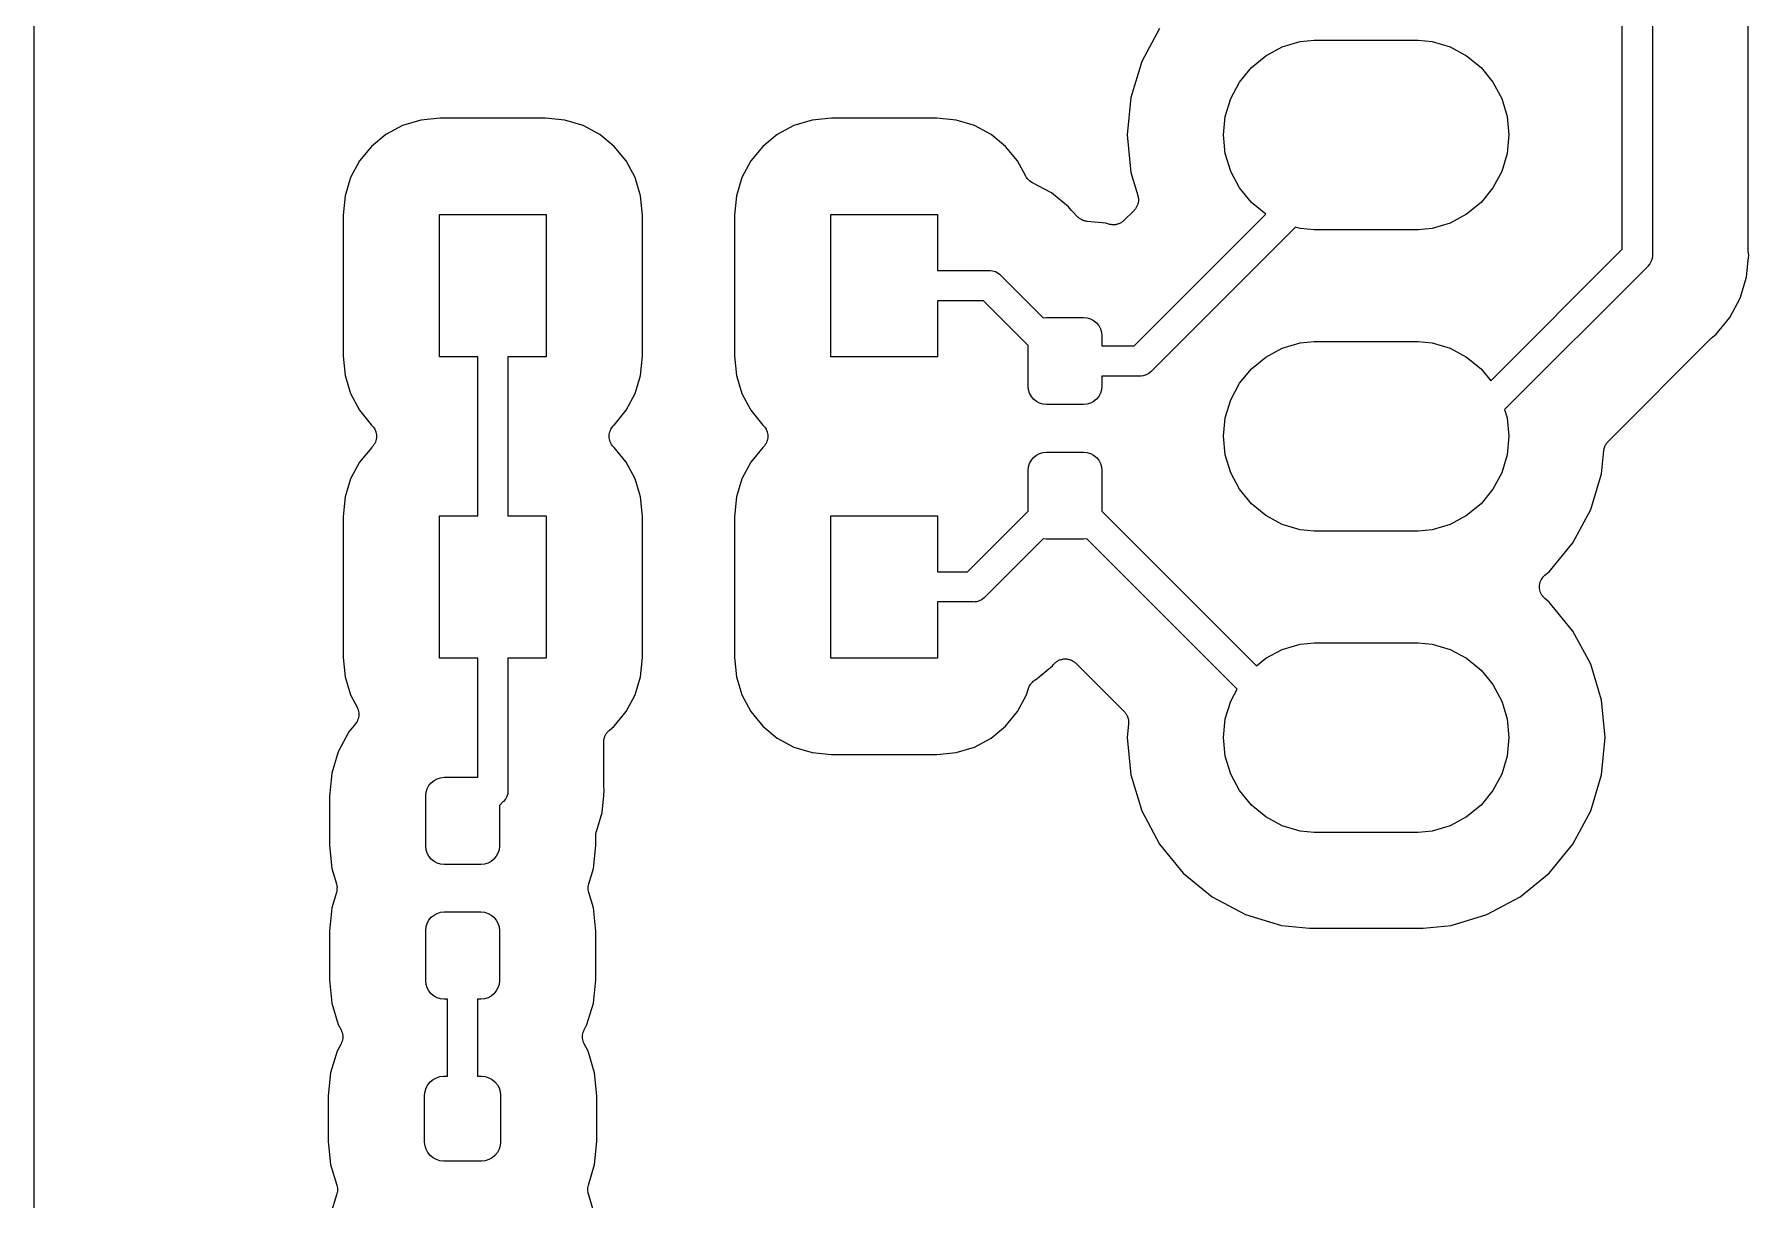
# Model space of a CAD drawing. Extents: x 2.36 to 5.74, y -5.57 to -1.66.
# Drawn here: x 2.358 to 2.927, y -3.253 to -2.867 of the extents above; entities that cross this region are included whole.
import ezdxf

# ---------------------------------------------------------------- set-up
doc = ezdxf.new("R2010")
doc.units = 0
doc.header["$MEASUREMENT"] = 0
doc.layers.add('BLACK', color=7, linetype='CONTINUOUS')

msp = doc.modelspace()

# ---------------------------------------------------------------- linework, layer by layer
at = {"layer": 'BLACK', "linetype": 'CONTINUOUS'}
for p, q in [((2.3578, -5.5622), (2.3578, -1.6628)), ((2.895, -2.64025), (2.895, -2.93975)), ((2.885, -2.93793), (2.885, -2.64207)), ((2.92681, -2.93795), (2.92681, -2.82457)), ((2.73136, -2.86466), (2.72548, -2.87566)), ((2.77808, -2.86896), (2.7827, -2.8685)), ((2.7827, -2.8685), (2.8173, -2.8685)), ((2.8173, -2.8685), (2.82192, -2.86896)), ((2.76187, -2.87762), (2.76667, -2.87369)), ((2.76667, -2.87369), (2.77214, -2.87076)), ((2.77214, -2.87076), (2.77808, -2.86896)), ((2.82192, -2.86896), (2.82786, -2.87076)), ((2.82786, -2.87076), (2.83333, -2.87369)), ((2.83333, -2.87369), (2.83813, -2.87762)), ((2.72548, -2.87566), (2.72186, -2.88759)), ((2.75794, -2.88242), (2.76187, -2.87762)), ((2.83813, -2.87762), (2.84206, -2.88242)), ((2.75501, -2.88789), (2.75794, -2.88242)), ((2.84206, -2.88242), (2.84499, -2.88789)), ((2.72186, -2.88759), (2.72064, -2.9)), ((2.75321, -2.89383), (2.75501, -2.88789)), ((2.84499, -2.88789), (2.84679, -2.89383)), ((2.48009, -2.89685), (2.47456, -2.8998)), ((2.48609, -2.89503), (2.48009, -2.89685)), ((2.49257, -2.89439), (2.48609, -2.89503)), ((2.52751, -2.89439), (2.49257, -2.89439)), ((2.53399, -2.89503), (2.52751, -2.89439)), ((2.53999, -2.89685), (2.53399, -2.89503)), ((2.54551, -2.8998), (2.53999, -2.89685)), ((2.61001, -2.89685), (2.60449, -2.8998)), ((2.61601, -2.89503), (2.61001, -2.89685)), ((2.62249, -2.89439), (2.61601, -2.89503)), ((2.65743, -2.89439), (2.62249, -2.89439)), ((2.66391, -2.89503), (2.65743, -2.89439)), ((2.66991, -2.89685), (2.66391, -2.89503)), ((2.67544, -2.8998), (2.66991, -2.89685)), ((2.7526, -2.9), (2.75321, -2.89383)), ((2.84679, -2.89383), (2.8474, -2.9)), ((2.47456, -2.8998), (2.46972, -2.90378)), ((2.55036, -2.90378), (2.54551, -2.8998)), ((2.60449, -2.8998), (2.59964, -2.90378)), ((2.68028, -2.90378), (2.67544, -2.8998)), ((2.72064, -2.9), (2.72186, -2.91241)), ((2.75321, -2.90617), (2.7526, -2.9)), ((2.8474, -2.9), (2.84679, -2.90617)), ((2.46972, -2.90378), (2.46574, -2.90862)), ((2.55433, -2.90862), (2.55036, -2.90378)), ((2.59964, -2.90378), (2.59567, -2.90862)), ((2.68426, -2.90862), (2.68028, -2.90378)), ((2.75501, -2.91211), (2.75321, -2.90617)), ((2.84679, -2.90617), (2.84499, -2.91211)), ((2.46279, -2.91415), (2.46097, -2.92014)), ((2.46574, -2.90862), (2.46279, -2.91415)), ((2.55729, -2.91415), (2.55433, -2.90862)), ((2.55911, -2.92014), (2.55729, -2.91415)), ((2.59271, -2.91415), (2.59089, -2.92014)), ((2.59567, -2.90862), (2.59271, -2.91415)), ((2.68697, -2.9137), (2.68426, -2.90862)), ((2.68723, -2.91409), (2.68697, -2.9137)), ((2.68748, -2.91447), (2.68723, -2.91409)), ((2.72186, -2.91241), (2.72417, -2.92003)), ((2.75794, -2.91758), (2.75501, -2.91211)), ((2.84499, -2.91211), (2.84206, -2.91758)), ((2.6875, -2.91449), (2.68748, -2.91447)), ((2.68752, -2.91452), (2.6875, -2.91449)), ((2.68784, -2.91484), (2.68752, -2.91452)), ((2.68816, -2.91517), (2.68784, -2.91484)), ((2.68818, -2.91519), (2.68816, -2.91517)), ((2.6882, -2.91521), (2.68818, -2.91519)), ((2.68859, -2.91546), (2.6882, -2.91521)), ((2.68896, -2.91572), (2.68859, -2.91546)), ((2.68901, -2.91575), (2.68896, -2.91572)), ((2.68902, -2.91575), (2.68901, -2.91575)), ((2.68901, -2.91575), (2.68901, -2.91575)), ((2.68903, -2.91576), (2.68902, -2.91575)), ((2.69555, -2.91924), (2.68903, -2.91576)), ((2.70116, -2.92384), (2.69555, -2.91924)), ((2.76187, -2.92238), (2.75794, -2.91758)), ((2.84206, -2.91758), (2.83813, -2.92238)), ((2.46097, -2.92014), (2.46033, -2.92662)), ((2.55975, -2.92662), (2.55911, -2.92014)), ((2.59089, -2.92014), (2.59025, -2.92662)), ((2.70215, -2.92506), (2.70116, -2.92384)), ((2.7023, -2.92521), (2.70215, -2.92506)), ((2.70243, -2.92537), (2.7023, -2.92521)), ((2.70248, -2.92542), (2.70243, -2.92537)), ((2.70431, -2.92725), (2.70248, -2.92542)), ((2.72292, -2.92502), (2.71957, -2.92837)), ((2.72306, -2.92485), (2.72292, -2.92502)), ((2.72322, -2.92469), (2.72306, -2.92485)), ((2.72337, -2.92447), (2.72322, -2.92469)), ((2.72354, -2.92426), (2.72337, -2.92447)), ((2.72365, -2.92407), (2.72354, -2.92426)), ((2.72377, -2.92389), (2.72365, -2.92407)), ((2.72388, -2.92364), (2.72377, -2.92389)), ((2.724, -2.9234), (2.72388, -2.92364)), ((2.72407, -2.92319), (2.724, -2.9234)), ((2.72416, -2.92299), (2.72407, -2.92319)), ((2.72421, -2.92273), (2.72416, -2.92299)), ((2.72417, -2.92003), (2.72419, -2.9201)), ((2.72419, -2.9201), (2.72423, -2.92032)), ((2.72429, -2.92247), (2.72421, -2.92273)), ((2.72423, -2.92032), (2.7243, -2.92053)), ((2.72431, -2.92225), (2.72429, -2.92247)), ((2.7243, -2.92053), (2.72432, -2.92079)), ((2.72436, -2.92203), (2.72431, -2.92225)), ((2.72432, -2.92079), (2.72437, -2.92106)), ((2.72439, -2.9215), (2.72436, -2.92177)), ((2.72436, -2.92177), (2.72436, -2.92203)), ((2.72437, -2.92106), (2.72437, -2.92128)), ((2.72437, -2.92128), (2.72439, -2.9215)), ((2.76664, -2.92629), (2.76187, -2.92238)), ((2.83813, -2.92238), (2.83333, -2.92631)), ((2.46033, -2.92662), (2.46033, -2.97338)), ((2.49232, -2.97362), (2.49232, -2.92638)), ((2.49232, -2.92638), (2.52776, -2.92638)), ((2.52776, -2.92638), (2.52776, -2.97362)), ((2.55975, -2.97338), (2.55975, -2.92662)), ((2.59025, -2.92662), (2.59025, -2.97338)), ((2.62224, -2.97362), (2.62224, -2.92638)), ((2.62224, -2.92638), (2.65768, -2.92638)), ((2.65768, -2.92638), (2.65768, -2.945)), ((2.70448, -2.92739), (2.70431, -2.92725)), ((2.70463, -2.92754), (2.70448, -2.92739)), ((2.70485, -2.9277), (2.70463, -2.92754)), ((2.70506, -2.92787), (2.70485, -2.9277)), ((2.70525, -2.92797), (2.70506, -2.92787)), ((2.70543, -2.92809), (2.70525, -2.92797)), ((2.70568, -2.9282), (2.70543, -2.92809)), ((2.70592, -2.92833), (2.70568, -2.9282)), ((2.70613, -2.92839), (2.70592, -2.92833)), ((2.70633, -2.92848), (2.70613, -2.92839)), ((2.7066, -2.92854), (2.70633, -2.92848)), ((2.70686, -2.92862), (2.7066, -2.92854)), ((2.70707, -2.92864), (2.70686, -2.92862)), ((2.70728, -2.92868), (2.70707, -2.92864)), ((2.70735, -2.92869), (2.70728, -2.92868)), ((2.71353, -2.9293), (2.70735, -2.92869)), ((2.71459, -2.92962), (2.71353, -2.9293)), ((2.7148, -2.92966), (2.71459, -2.92962)), ((2.71501, -2.92973), (2.7148, -2.92966)), ((2.71528, -2.92976), (2.71501, -2.92973)), ((2.71554, -2.92981), (2.71528, -2.92976)), ((2.71576, -2.92981), (2.71554, -2.92981)), ((2.71598, -2.92983), (2.71576, -2.92981)), ((2.71625, -2.92981), (2.71598, -2.92983)), ((2.71652, -2.92981), (2.71625, -2.92981)), ((2.71674, -2.92977), (2.71652, -2.92981)), ((2.71696, -2.92975), (2.71674, -2.92977)), ((2.71721, -2.92967), (2.71696, -2.92975)), ((2.71748, -2.92962), (2.71721, -2.92967)), ((2.71768, -2.92954), (2.71748, -2.92962)), ((2.71789, -2.92948), (2.71768, -2.92954)), ((2.71813, -2.92935), (2.71789, -2.92948)), ((2.71838, -2.92925), (2.71813, -2.92935)), ((2.71856, -2.92913), (2.71838, -2.92925)), ((2.71876, -2.92903), (2.71856, -2.92913)), ((2.71897, -2.92886), (2.71876, -2.92903)), ((2.71919, -2.92871), (2.71897, -2.92886)), ((2.71935, -2.92856), (2.71919, -2.92871)), ((2.71952, -2.92842), (2.71935, -2.92856)), ((2.71957, -2.92837), (2.71952, -2.92842)), ((2.72293, -2.97), (2.76664, -2.92629)), ((2.77651, -2.93056), (2.72871, -2.97836)), ((2.77808, -2.93104), (2.77651, -2.93056)), ((2.7827, -2.9315), (2.77808, -2.93104)), ((2.82192, -2.93104), (2.8173, -2.9315)), ((2.82786, -2.92924), (2.82192, -2.93104)), ((2.83333, -2.92631), (2.82786, -2.92924)), ((2.8173, -2.9315), (2.7827, -2.9315)), ((2.84136, -2.98157), (2.885, -2.93793)), ((2.89464, -2.94192), (2.89418, -2.94279)), ((2.89493, -2.94098), (2.89464, -2.94192)), ((2.895, -2.94025), (2.89493, -2.94098)), ((2.895, -2.93975), (2.89502, -2.94)), ((2.89502, -2.94), (2.895, -2.94025)), ((2.895, -2.94025), (2.895, -2.94025)), ((2.92628, -2.94722), (2.92684, -2.94156)), ((2.92683, -2.93816), (2.92681, -2.93795)), ((2.92683, -2.93837), (2.92683, -2.93816)), ((2.92684, -2.93844), (2.92683, -2.93837)), ((2.92699, -2.94), (2.92684, -2.93844)), ((2.92684, -2.94156), (2.92699, -2.94)), ((2.92684, -2.94156), (2.92684, -2.94156)), ((2.65768, -2.945), (2.67475, -2.945)), ((2.67475, -2.945), (2.675, -2.94498)), ((2.675, -2.94498), (2.67525, -2.945)), ((2.67525, -2.945), (2.67598, -2.94507)), ((2.67598, -2.94507), (2.67692, -2.94536)), ((2.67692, -2.94536), (2.67779, -2.94582)), ((2.67779, -2.94582), (2.67855, -2.94645)), ((2.67855, -2.94645), (2.67871, -2.94664)), ((2.67871, -2.94664), (2.69272, -2.96065)), ((2.89336, -2.94371), (2.84596, -2.99111)), ((2.89355, -2.94355), (2.89336, -2.94371)), ((2.89418, -2.94279), (2.89355, -2.94355)), ((2.92417, -2.95416), (2.92628, -2.94722)), ((2.67293, -2.955), (2.65768, -2.955)), ((2.65768, -2.955), (2.65768, -2.97362)), ((2.6878, -2.96987), (2.67293, -2.955)), ((2.92076, -2.96055), (2.92417, -2.95416)), ((2.69272, -2.96065), (2.6939, -2.96053)), ((2.6939, -2.96053), (2.7061, -2.96053)), ((2.7061, -2.96053), (2.70729, -2.96065)), ((2.70729, -2.96065), (2.70844, -2.961)), ((2.70844, -2.961), (2.70949, -2.96156)), ((2.70949, -2.96156), (2.71042, -2.96232)), ((2.71042, -2.96232), (2.71118, -2.96324)), ((2.71118, -2.96324), (2.71174, -2.9643)), ((2.71174, -2.9643), (2.71209, -2.96544)), ((2.71209, -2.96544), (2.7122, -2.96663)), ((2.91616, -2.96616), (2.92076, -2.96055)), ((2.6878, -2.98337), (2.6878, -2.96987)), ((2.7122, -2.96663), (2.7122, -2.97)), ((2.7122, -2.97), (2.72293, -2.97)), ((2.76667, -2.97369), (2.77214, -2.97076)), ((2.77214, -2.97076), (2.77808, -2.96896)), ((2.77808, -2.96896), (2.7827, -2.9685)), ((2.7827, -2.9685), (2.8173, -2.9685)), ((2.8173, -2.9685), (2.82192, -2.96896)), ((2.82192, -2.96896), (2.82786, -2.97076)), ((2.82786, -2.97076), (2.83333, -2.97369)), ((2.88033, -3.00173), (2.91458, -2.96748)), ((2.91458, -2.96748), (2.91463, -2.96743)), ((2.91463, -2.96743), (2.91479, -2.9673)), ((2.91479, -2.9673), (2.91494, -2.96715)), ((2.91494, -2.96715), (2.91616, -2.96616)), ((2.46033, -2.97338), (2.46097, -2.97986)), ((2.50504, -2.97362), (2.49232, -2.97362)), ((2.50504, -3.02638), (2.50504, -2.97362)), ((2.52776, -2.97362), (2.51504, -2.97362)), ((2.51504, -2.97362), (2.51504, -3.02638)), ((2.55911, -2.97986), (2.55975, -2.97338)), ((2.59025, -2.97338), (2.59089, -2.97986)), ((2.65768, -2.97362), (2.62224, -2.97362)), ((2.76187, -2.97762), (2.76667, -2.97369)), ((2.83333, -2.97369), (2.83813, -2.97762)), ((2.46097, -2.97986), (2.46279, -2.98585)), ((2.55729, -2.98585), (2.55911, -2.97986)), ((2.59089, -2.97986), (2.59271, -2.98585)), ((2.72475, -2.98), (2.7122, -2.98)), ((2.7122, -2.98), (2.7122, -2.98337)), ((2.725, -2.98002), (2.72475, -2.98)), ((2.72525, -2.98), (2.725, -2.98002)), ((2.72598, -2.97993), (2.72525, -2.98)), ((2.72692, -2.97964), (2.72598, -2.97993)), ((2.72779, -2.97918), (2.72692, -2.97964)), ((2.72855, -2.97855), (2.72779, -2.97918)), ((2.72871, -2.97836), (2.72855, -2.97855)), ((2.75501, -2.98789), (2.75794, -2.98242)), ((2.75794, -2.98242), (2.76187, -2.97762)), ((2.83813, -2.97762), (2.84136, -2.98157)), ((2.46279, -2.98585), (2.46574, -2.99138)), ((2.55433, -2.99138), (2.55729, -2.98585)), ((2.59271, -2.98585), (2.59567, -2.99138)), ((2.68791, -2.98456), (2.6878, -2.98337)), ((2.68826, -2.9857), (2.68791, -2.98456)), ((2.68882, -2.98676), (2.68826, -2.9857)), ((2.68958, -2.98768), (2.68882, -2.98676)), ((2.69051, -2.98844), (2.68958, -2.98768)), ((2.71042, -2.98768), (2.70949, -2.98844)), ((2.71118, -2.98676), (2.71042, -2.98768)), ((2.71174, -2.9857), (2.71118, -2.98676)), ((2.71209, -2.98456), (2.71174, -2.9857)), ((2.7122, -2.98337), (2.71209, -2.98456)), ((2.75321, -2.99383), (2.75501, -2.98789)), ((2.46574, -2.99138), (2.46978, -2.9963)), ((2.55027, -2.99633), (2.55433, -2.99138)), ((2.59567, -2.99138), (2.5997, -2.9963)), ((2.69156, -2.989), (2.69051, -2.98844)), ((2.69271, -2.98935), (2.69156, -2.989)), ((2.6939, -2.98947), (2.69271, -2.98935)), ((2.7061, -2.98947), (2.6939, -2.98947)), ((2.70729, -2.98935), (2.7061, -2.98947)), ((2.70844, -2.989), (2.70729, -2.98935)), ((2.70949, -2.98844), (2.70844, -2.989)), ((2.7526, -3), (2.75321, -2.99383)), ((2.84596, -2.99111), (2.84679, -2.99383)), ((2.84679, -2.99383), (2.8474, -3)), ((2.46978, -2.9963), (2.46999, -2.99652)), ((2.46999, -2.99652), (2.47033, -2.99686)), ((2.47033, -2.99686), (2.47033, -2.99687)), ((2.47033, -2.99687), (2.47035, -2.99688)), ((2.47035, -2.99688), (2.4706, -2.99727)), ((2.4706, -2.99727), (2.47086, -2.99767)), ((2.47086, -2.99767), (2.47087, -2.99768)), ((2.47087, -2.99768), (2.47088, -2.9977)), ((2.47088, -2.9977), (2.47105, -2.99814)), ((2.47105, -2.99814), (2.47123, -2.99857)), ((2.47123, -2.99857), (2.47123, -2.99859)), ((2.47123, -2.99859), (2.47124, -2.9986)), ((2.47124, -2.9986), (2.47133, -2.99907)), ((2.47133, -2.99907), (2.47142, -2.99953)), ((2.47142, -2.99956), (2.47141, -3.00004)), ((2.47142, -2.99953), (2.47142, -2.99955)), ((2.47142, -2.99955), (2.47142, -2.99956)), ((2.54866, -2.99996), (2.54867, -2.99949)), ((2.54867, -2.99946), (2.54877, -2.999)), ((2.54867, -2.99948), (2.54867, -2.99946)), ((2.54867, -2.99949), (2.54867, -2.99948)), ((2.54877, -2.999), (2.54886, -2.99854)), ((2.54886, -2.99852), (2.54887, -2.99851)), ((2.54886, -2.99854), (2.54886, -2.99852)), ((2.54887, -2.99851), (2.54905, -2.99808)), ((2.54905, -2.99808), (2.54923, -2.99764)), ((2.54923, -2.99764), (2.54924, -2.99762)), ((2.54924, -2.99762), (2.54925, -2.99761)), ((2.54925, -2.99761), (2.54951, -2.99722)), ((2.54951, -2.99722), (2.54978, -2.99682)), ((2.54978, -2.99682), (2.54979, -2.99681)), ((2.54979, -2.99681), (2.5498, -2.9968)), ((2.5498, -2.9968), (2.55014, -2.99647)), ((2.55014, -2.99647), (2.55027, -2.99633)), ((2.5997, -2.9963), (2.59992, -2.99652)), ((2.59992, -2.99652), (2.60025, -2.99686)), ((2.60025, -2.99686), (2.60026, -2.99687)), ((2.60026, -2.99687), (2.60027, -2.99688)), ((2.60027, -2.99688), (2.60052, -2.99727)), ((2.60052, -2.99727), (2.60078, -2.99767)), ((2.60078, -2.99767), (2.60079, -2.99768)), ((2.60079, -2.99768), (2.6008, -2.9977)), ((2.6008, -2.9977), (2.60097, -2.99814)), ((2.60097, -2.99814), (2.60115, -2.99857)), ((2.60115, -2.99857), (2.60116, -2.99859)), ((2.60116, -2.99859), (2.60116, -2.9986)), ((2.60116, -2.9986), (2.60125, -2.99907)), ((2.60125, -2.99907), (2.60134, -2.99953)), ((2.60134, -2.99953), (2.60134, -2.99955)), ((2.60134, -2.99955), (2.60134, -2.99956)), ((2.60134, -2.99956), (2.60134, -3.00004)), ((2.46981, -3.00367), (2.46574, -3.00862)), ((2.46994, -3.00353), (2.46981, -3.00367)), ((2.47028, -3.0032), (2.46994, -3.00353)), ((2.47029, -3.00319), (2.47028, -3.0032)), ((2.4703, -3.00318), (2.47029, -3.00319)), ((2.47056, -3.00278), (2.4703, -3.00318)), ((2.47083, -3.00239), (2.47056, -3.00278)), ((2.47084, -3.00238), (2.47083, -3.00239)), ((2.47103, -3.00192), (2.47084, -3.00236)), ((2.47084, -3.00236), (2.47084, -3.00238)), ((2.47121, -3.00149), (2.47103, -3.00192)), ((2.47122, -3.00146), (2.47121, -3.00148)), ((2.47121, -3.00148), (2.47121, -3.00149)), ((2.47131, -3.001), (2.47122, -3.00146)), ((2.47141, -3.00054), (2.47131, -3.001)), ((2.47141, -3.00004), (2.47141, -3.00051)), ((2.47141, -3.00051), (2.47141, -3.00052)), ((2.47141, -3.00052), (2.47141, -3.00054)), ((2.54866, -3.00044), (2.54866, -2.99996)), ((2.54866, -3.00045), (2.54866, -3.00044)), ((2.54866, -3.00047), (2.54866, -3.00045)), ((2.54875, -3.00094), (2.54866, -3.00047)), ((2.54884, -3.0014), (2.54875, -3.00094)), ((2.54884, -3.00141), (2.54884, -3.0014)), ((2.54885, -3.00143), (2.54884, -3.00141)), ((2.54903, -3.00187), (2.54885, -3.00143)), ((2.5492, -3.0023), (2.54903, -3.00187)), ((2.54921, -3.00232), (2.5492, -3.0023)), ((2.54922, -3.00233), (2.54921, -3.00232)), ((2.54948, -3.00272), (2.54922, -3.00233)), ((2.54973, -3.00312), (2.54948, -3.00272)), ((2.54974, -3.00313), (2.54973, -3.00312)), ((2.54975, -3.00314), (2.54974, -3.00313)), ((2.55008, -3.00348), (2.54975, -3.00314)), ((2.5503, -3.0037), (2.55008, -3.00348)), ((2.55433, -3.00862), (2.5503, -3.0037)), ((2.59973, -3.00367), (2.59567, -3.00862)), ((2.59986, -3.00353), (2.59973, -3.00367)), ((2.6002, -3.0032), (2.59986, -3.00353)), ((2.60021, -3.00319), (2.6002, -3.0032)), ((2.60022, -3.00318), (2.60021, -3.00319)), ((2.60048, -3.00278), (2.60022, -3.00318)), ((2.60075, -3.00239), (2.60048, -3.00278)), ((2.60076, -3.00238), (2.60075, -3.00239)), ((2.60077, -3.00236), (2.60076, -3.00238)), ((2.60095, -3.00192), (2.60077, -3.00236)), ((2.60113, -3.00149), (2.60095, -3.00192)), ((2.60114, -3.00148), (2.60113, -3.00149)), ((2.60123, -3.001), (2.60114, -3.00146)), ((2.60114, -3.00146), (2.60114, -3.00148)), ((2.60133, -3.00054), (2.60123, -3.001)), ((2.60134, -3.00004), (2.60133, -3.00051)), ((2.60133, -3.00051), (2.60133, -3.00052)), ((2.60133, -3.00052), (2.60133, -3.00054)), ((2.69271, -3.00533), (2.6939, -3.00522)), ((2.6939, -3.00522), (2.7061, -3.00522)), ((2.7061, -3.00522), (2.70729, -3.00533)), ((2.75321, -3.00617), (2.7526, -3)), ((2.8474, -3), (2.84679, -3.00617)), ((2.87814, -3.01241), (2.87889, -3.00477)), ((2.87889, -3.00477), (2.8789, -3.0047)), ((2.8789, -3.0047), (2.87894, -3.00449)), ((2.87894, -3.00449), (2.87897, -3.00427)), ((2.87897, -3.00427), (2.87905, -3.00401)), ((2.87905, -3.00401), (2.8791, -3.00375)), ((2.8791, -3.00375), (2.87919, -3.00355)), ((2.87919, -3.00355), (2.87925, -3.00334)), ((2.87925, -3.00334), (2.87938, -3.0031)), ((2.87938, -3.0031), (2.87949, -3.00285)), ((2.87949, -3.00285), (2.87961, -3.00267)), ((2.87961, -3.00267), (2.87971, -3.00248)), ((2.87971, -3.00248), (2.87988, -3.00227)), ((2.87988, -3.00227), (2.88004, -3.00205)), ((2.88004, -3.00205), (2.88019, -3.00189)), ((2.88019, -3.00189), (2.88033, -3.00173)), ((2.46574, -3.00862), (2.46279, -3.01415)), ((2.55729, -3.01415), (2.55433, -3.00862)), ((2.59567, -3.00862), (2.59271, -3.01415)), ((2.6878, -3.01132), (2.68791, -3.01013)), ((2.68791, -3.01013), (2.68826, -3.00898)), ((2.68826, -3.00898), (2.68882, -3.00793)), ((2.68882, -3.00793), (2.68958, -3.007)), ((2.68958, -3.007), (2.69051, -3.00624)), ((2.69051, -3.00624), (2.69156, -3.00568)), ((2.69156, -3.00568), (2.69271, -3.00533)), ((2.70729, -3.00533), (2.70844, -3.00568)), ((2.70844, -3.00568), (2.70949, -3.00624)), ((2.70949, -3.00624), (2.71042, -3.007)), ((2.71042, -3.007), (2.71118, -3.00793)), ((2.71118, -3.00793), (2.71174, -3.00898)), ((2.71174, -3.00898), (2.71209, -3.01013)), ((2.71209, -3.01013), (2.7122, -3.01132)), ((2.75501, -3.01211), (2.75321, -3.00617)), ((2.84679, -3.00617), (2.84499, -3.01211)), ((2.46279, -3.01415), (2.46097, -3.02014)), ((2.55911, -3.02014), (2.55729, -3.01415)), ((2.59271, -3.01415), (2.59089, -3.02014)), ((2.6878, -3.02482), (2.6878, -3.01132)), ((2.7122, -3.01132), (2.7122, -3.02482)), ((2.75794, -3.01758), (2.75501, -3.01211)), ((2.84499, -3.01211), (2.84206, -3.01758)), ((2.87452, -3.02434), (2.87814, -3.01241)), ((2.46097, -3.02014), (2.46033, -3.02662)), ((2.55975, -3.02662), (2.55911, -3.02014)), ((2.59089, -3.02014), (2.59025, -3.02662)), ((2.76187, -3.02238), (2.75794, -3.01758)), ((2.76667, -3.02631), (2.76187, -3.02238)), ((2.83813, -3.02238), (2.83333, -3.02631)), ((2.84206, -3.01758), (2.83813, -3.02238)), ((2.46033, -3.02662), (2.46033, -3.07338)), ((2.49232, -3.07362), (2.49232, -3.02638)), ((2.49232, -3.02638), (2.50504, -3.02638)), ((2.51504, -3.02638), (2.52776, -3.02638)), ((2.52776, -3.02638), (2.52776, -3.07362)), ((2.55975, -3.07338), (2.55975, -3.02662)), ((2.59025, -3.02662), (2.59025, -3.07338)), ((2.62224, -3.07362), (2.62224, -3.02638)), ((2.62224, -3.02638), (2.65768, -3.02638)), ((2.65768, -3.02638), (2.65768, -3.045)), ((2.66761, -3.045), (2.6878, -3.02482)), ((2.7122, -3.02482), (2.76359, -3.07621)), ((2.77214, -3.02924), (2.76667, -3.02631)), ((2.83333, -3.02631), (2.82786, -3.02924)), ((2.86864, -3.03534), (2.87452, -3.02434)), ((2.77808, -3.03104), (2.77214, -3.02924)), ((2.7827, -3.0315), (2.77808, -3.03104)), ((2.8173, -3.0315), (2.7827, -3.0315)), ((2.82192, -3.03104), (2.8173, -3.0315)), ((2.82786, -3.02924), (2.82192, -3.03104)), ((2.69272, -3.03404), (2.67339, -3.05336)), ((2.6939, -3.03415), (2.69272, -3.03404)), ((2.7061, -3.03415), (2.6939, -3.03415)), ((2.70728, -3.03404), (2.7061, -3.03415)), ((2.75714, -3.0839), (2.70728, -3.03404)), ((2.86073, -3.04498), (2.86864, -3.03534)), ((2.65768, -3.045), (2.66761, -3.045)), ((2.85932, -3.04613), (2.86073, -3.04498)), ((2.85752, -3.04946), (2.85762, -3.049)), ((2.85752, -3.04948), (2.85752, -3.04946)), ((2.85752, -3.04949), (2.85752, -3.04948)), ((2.85752, -3.04996), (2.85752, -3.04949)), ((2.85752, -3.05044), (2.85752, -3.04996)), ((2.85752, -3.05045), (2.85752, -3.05044)), ((2.85752, -3.05047), (2.85752, -3.05045)), ((2.85761, -3.05093), (2.85752, -3.05047)), ((2.85762, -3.049), (2.85771, -3.04854)), ((2.85771, -3.04854), (2.85772, -3.04852)), ((2.85772, -3.04851), (2.85791, -3.04807)), ((2.85772, -3.04852), (2.85772, -3.04851)), ((2.85791, -3.04807), (2.85809, -3.04764)), ((2.85809, -3.04764), (2.8581, -3.04762)), ((2.8581, -3.04761), (2.85837, -3.04722)), ((2.8581, -3.04762), (2.8581, -3.04761)), ((2.85837, -3.04722), (2.85863, -3.04682)), ((2.85863, -3.04682), (2.85864, -3.04681)), ((2.85864, -3.04681), (2.85865, -3.0468)), ((2.85865, -3.0468), (2.85899, -3.04647)), ((2.85899, -3.04647), (2.85932, -3.04613)), ((2.66944, -3.055), (2.65768, -3.055)), ((2.65768, -3.055), (2.65768, -3.07362)), ((2.66969, -3.05502), (2.66944, -3.055)), ((2.66993, -3.055), (2.66969, -3.05502)), ((2.67067, -3.05493), (2.66993, -3.055)), ((2.67161, -3.05464), (2.67067, -3.05493)), ((2.67248, -3.05418), (2.67161, -3.05464)), ((2.67324, -3.05355), (2.67248, -3.05418)), ((2.67339, -3.05336), (2.67324, -3.05355)), ((2.8577, -3.0514), (2.85761, -3.05093)), ((2.8577, -3.05141), (2.8577, -3.0514)), ((2.8577, -3.05143), (2.8577, -3.05141)), ((2.85788, -3.05187), (2.8577, -3.05143)), ((2.85806, -3.0523), (2.85788, -3.05187)), ((2.85807, -3.05232), (2.85806, -3.0523)), ((2.85807, -3.05233), (2.85807, -3.05232)), ((2.85833, -3.05273), (2.85807, -3.05233)), ((2.85859, -3.05312), (2.85833, -3.05273)), ((2.8586, -3.05313), (2.85859, -3.05312)), ((2.85861, -3.05314), (2.8586, -3.05313)), ((2.85894, -3.05348), (2.85861, -3.05314)), ((2.85927, -3.05382), (2.85894, -3.05348)), ((2.85929, -3.05384), (2.85927, -3.05382)), ((2.85932, -3.05387), (2.85929, -3.05384)), ((2.85929, -3.05384), (2.85929, -3.05384)), ((2.85929, -3.05384), (2.85929, -3.05384)), ((2.86073, -3.05502), (2.85932, -3.05387)), ((2.86864, -3.06466), (2.86073, -3.05502)), ((2.87452, -3.07566), (2.86864, -3.06466)), ((2.46033, -3.07338), (2.46097, -3.07986)), ((2.50504, -3.07362), (2.49232, -3.07362)), ((2.50504, -3.11319), (2.50504, -3.07362)), ((2.52776, -3.07362), (2.51504, -3.07362)), ((2.51504, -3.07362), (2.51504, -3.11737)), ((2.55911, -3.07986), (2.55975, -3.07338)), ((2.59025, -3.07338), (2.59089, -3.07986)), ((2.65768, -3.07362), (2.62224, -3.07362)), ((2.76667, -3.07369), (2.77214, -3.07076)), ((2.77214, -3.07076), (2.77808, -3.06896)), ((2.77808, -3.06896), (2.7827, -3.0685)), ((2.7827, -3.0685), (2.8173, -3.0685)), ((2.8173, -3.0685), (2.82192, -3.06896)), ((2.82192, -3.06896), (2.82786, -3.07076)), ((2.82786, -3.07076), (2.83333, -3.07369)), ((2.69018, -3.0808), (2.69584, -3.07616)), ((2.69584, -3.07616), (2.6962, -3.07571)), ((2.6962, -3.07571), (2.69625, -3.07566)), ((2.69625, -3.07566), (2.69641, -3.0755)), ((2.69641, -3.0755), (2.69656, -3.07532)), ((2.69656, -3.07532), (2.69676, -3.07516)), ((2.69676, -3.07516), (2.69695, -3.07498)), ((2.69695, -3.07498), (2.69714, -3.07485)), ((2.69714, -3.07485), (2.69732, -3.07471)), ((2.69732, -3.07471), (2.69755, -3.07459)), ((2.69755, -3.07459), (2.69777, -3.07445)), ((2.69777, -3.07445), (2.69798, -3.07436)), ((2.69798, -3.07436), (2.69818, -3.07425)), ((2.69818, -3.07425), (2.69843, -3.07418)), ((2.69843, -3.07418), (2.69867, -3.07408)), ((2.69867, -3.07408), (2.6989, -3.07404)), ((2.6989, -3.07404), (2.69912, -3.07398)), ((2.69912, -3.07398), (2.69937, -3.07395)), ((2.69937, -3.07395), (2.69963, -3.0739)), ((2.69963, -3.0739), (2.69986, -3.07391)), ((2.69986, -3.07391), (2.70009, -3.07388)), ((2.70009, -3.07388), (2.70035, -3.07391)), ((2.70035, -3.07391), (2.70061, -3.07391)), ((2.70061, -3.07391), (2.70083, -3.07396)), ((2.70083, -3.07396), (2.70106, -3.07398)), ((2.70106, -3.07398), (2.70131, -3.07406)), ((2.70131, -3.07406), (2.70156, -3.07411)), ((2.70156, -3.07411), (2.70177, -3.0742)), ((2.70177, -3.0742), (2.70199, -3.07427)), ((2.70199, -3.07427), (2.70222, -3.07439)), ((2.70222, -3.07439), (2.70246, -3.07449)), ((2.70246, -3.07449), (2.70265, -3.07462)), ((2.70265, -3.07462), (2.70285, -3.07473)), ((2.70285, -3.07473), (2.70305, -3.07489)), ((2.70305, -3.07489), (2.70327, -3.07504)), ((2.70327, -3.07504), (2.70343, -3.0752)), ((2.70343, -3.0752), (2.7036, -3.07535)), ((2.7036, -3.07535), (2.71965, -3.09139)), ((2.76359, -3.07621), (2.76667, -3.07369)), ((2.83333, -3.07369), (2.83813, -3.07762)), ((2.83813, -3.07762), (2.84206, -3.08242)), ((2.87814, -3.08759), (2.87452, -3.07566)), ((2.46097, -3.07986), (2.46279, -3.08585)), ((2.55729, -3.08585), (2.55911, -3.07986)), ((2.59089, -3.07986), (2.59271, -3.08585)), ((2.68721, -3.08585), (2.68787, -3.08368)), ((2.68787, -3.08366), (2.68789, -3.08361)), ((2.68787, -3.08367), (2.68787, -3.08366)), ((2.68787, -3.08366), (2.68787, -3.08366)), ((2.68787, -3.08368), (2.68787, -3.08367)), ((2.68789, -3.08361), (2.68807, -3.08319)), ((2.68807, -3.08319), (2.68825, -3.08276)), ((2.68825, -3.08276), (2.68826, -3.08274)), ((2.68826, -3.08274), (2.68827, -3.08272)), ((2.68827, -3.08272), (2.68854, -3.08234)), ((2.68854, -3.08234), (2.68879, -3.08195)), ((2.68879, -3.08195), (2.68881, -3.08194)), ((2.68881, -3.08194), (2.68883, -3.08191)), ((2.68883, -3.08191), (2.68916, -3.08159)), ((2.68916, -3.08159), (2.68948, -3.08126)), ((2.68948, -3.08126), (2.68951, -3.08125)), ((2.68951, -3.08125), (2.68953, -3.08123)), ((2.68953, -3.08123), (2.68991, -3.08098)), ((2.68991, -3.08098), (2.69018, -3.0808)), ((2.75501, -3.08789), (2.75714, -3.0839)), ((2.84206, -3.08242), (2.84499, -3.08789)), ((2.46279, -3.08585), (2.46498, -3.08995)), ((2.46498, -3.08995), (2.46499, -3.08997)), ((2.46499, -3.08997), (2.46499, -3.08997)), ((2.46499, -3.08997), (2.46499, -3.08997)), ((2.46499, -3.08997), (2.46501, -3.09001)), ((2.46501, -3.09001), (2.46518, -3.09044)), ((2.46518, -3.09044), (2.46536, -3.09087)), ((2.55433, -3.09138), (2.55729, -3.08585)), ((2.59271, -3.08585), (2.59567, -3.09138)), ((2.68426, -3.09138), (2.68721, -3.08585)), ((2.75321, -3.09383), (2.75501, -3.08789)), ((2.84499, -3.08789), (2.84679, -3.09383)), ((2.87936, -3.1), (2.87814, -3.08759)), ((2.46443, -3.09548), (2.46225, -3.09814)), ((2.46469, -3.09509), (2.46443, -3.09548)), ((2.46496, -3.0947), (2.46469, -3.09509)), ((2.46498, -3.09466), (2.46496, -3.09468)), ((2.46496, -3.09468), (2.46496, -3.0947)), ((2.46515, -3.09424), (2.46498, -3.09466)), ((2.46534, -3.09381), (2.46515, -3.09424)), ((2.46535, -3.09376), (2.46534, -3.09378)), ((2.46534, -3.09378), (2.46534, -3.09381)), ((2.46544, -3.09331), (2.46535, -3.09376)), ((2.46536, -3.09087), (2.46536, -3.09089)), ((2.46536, -3.09089), (2.46537, -3.09092)), ((2.46537, -3.09092), (2.46546, -3.09137)), ((2.46554, -3.09285), (2.46544, -3.09331)), ((2.46546, -3.09137), (2.46555, -3.09183)), ((2.46555, -3.09234), (2.46554, -3.09281)), ((2.46554, -3.09281), (2.46554, -3.09283)), ((2.46554, -3.09283), (2.46554, -3.09285)), ((2.46555, -3.09183), (2.46555, -3.09185)), ((2.46555, -3.09185), (2.46555, -3.09187)), ((2.46555, -3.09187), (2.46555, -3.09234)), ((2.54868, -3.0976), (2.55036, -3.09622)), ((2.55036, -3.09622), (2.55433, -3.09138)), ((2.59567, -3.09138), (2.59964, -3.09622)), ((2.59964, -3.09622), (2.60449, -3.1002)), ((2.67544, -3.1002), (2.68028, -3.09622)), ((2.68028, -3.09622), (2.68426, -3.09138)), ((2.71965, -3.09139), (2.7197, -3.09144)), ((2.7197, -3.09144), (2.71984, -3.09161)), ((2.71984, -3.09161), (2.71999, -3.09177)), ((2.71999, -3.09177), (2.72014, -3.09199)), ((2.72014, -3.09199), (2.72031, -3.09221)), ((2.72031, -3.09221), (2.72041, -3.0924)), ((2.72041, -3.0924), (2.72053, -3.09258)), ((2.72053, -3.09258), (2.72063, -3.09283)), ((2.72063, -3.09283), (2.72076, -3.09307)), ((2.72109, -3.09542), (2.72064, -3.1)), ((2.72076, -3.09307), (2.72082, -3.09328)), ((2.72082, -3.09328), (2.7209, -3.09349)), ((2.7209, -3.09349), (2.72095, -3.09375)), ((2.72095, -3.09375), (2.72103, -3.09401)), ((2.72103, -3.09401), (2.72105, -3.09423)), ((2.72105, -3.09423), (2.72109, -3.09444)), ((2.72109, -3.09444), (2.72109, -3.09471)), ((2.72109, -3.09471), (2.72111, -3.09498)), ((2.72111, -3.09498), (2.72109, -3.0952)), ((2.72109, -3.0952), (2.72109, -3.09542)), ((2.7526, -3.1), (2.75321, -3.09383)), ((2.84679, -3.09383), (2.8474, -3.1)), ((2.46225, -3.09814), (2.45873, -3.10472)), ((2.54685, -3.1014), (2.54688, -3.10118)), ((2.54685, -3.10147), (2.54685, -3.1014)), ((2.54685, -3.11556), (2.54685, -3.10147)), ((2.54688, -3.10096), (2.54693, -3.1007)), ((2.54688, -3.10118), (2.54688, -3.10096)), ((2.54693, -3.1007), (2.54696, -3.10043)), ((2.54696, -3.10043), (2.54703, -3.10022)), ((2.54703, -3.10022), (2.54707, -3.1)), ((2.54707, -3.1), (2.54717, -3.09976)), ((2.54717, -3.09976), (2.54725, -3.0995)), ((2.54725, -3.0995), (2.54736, -3.09931)), ((2.54736, -3.09931), (2.54744, -3.0991)), ((2.54744, -3.0991), (2.54759, -3.09888)), ((2.54759, -3.09888), (2.54772, -3.09864)), ((2.54772, -3.09864), (2.54787, -3.09848)), ((2.54787, -3.09848), (2.54799, -3.09829)), ((2.54799, -3.09829), (2.54818, -3.0981)), ((2.54818, -3.0981), (2.54835, -3.0979)), ((2.54835, -3.0979), (2.54852, -3.09776)), ((2.54852, -3.09776), (2.54868, -3.0976)), ((2.60449, -3.1002), (2.61001, -3.10315)), ((2.66991, -3.10315), (2.67544, -3.1002)), ((2.72064, -3.1), (2.72186, -3.11241)), ((2.75321, -3.10617), (2.7526, -3.1)), ((2.8474, -3.1), (2.84679, -3.10617)), ((2.87814, -3.11241), (2.87936, -3.1)), ((2.45873, -3.10472), (2.45656, -3.11186)), ((2.61001, -3.10315), (2.61601, -3.10497)), ((2.61601, -3.10497), (2.62249, -3.10561)), ((2.62249, -3.10561), (2.65743, -3.10561)), ((2.65743, -3.10561), (2.66391, -3.10497)), ((2.66391, -3.10497), (2.66991, -3.10315)), ((2.75501, -3.11211), (2.75321, -3.10617)), ((2.84679, -3.10617), (2.84499, -3.11211)), ((2.45656, -3.11186), (2.45581, -3.11954)), ((2.49156, -3.11365), (2.49271, -3.11331)), ((2.49271, -3.11331), (2.4939, -3.11319)), ((2.4939, -3.11319), (2.50504, -3.11319)), ((2.72186, -3.11241), (2.72548, -3.12434)), ((2.75794, -3.11758), (2.75501, -3.11211)), ((2.84499, -3.11211), (2.84206, -3.11758)), ((2.87452, -3.12434), (2.87814, -3.11241)), ((2.4878, -3.11929), (2.48791, -3.1181)), ((2.48791, -3.1181), (2.48826, -3.11696)), ((2.48826, -3.11696), (2.48882, -3.1159)), ((2.48882, -3.1159), (2.48958, -3.11498)), ((2.48958, -3.11498), (2.49051, -3.11422)), ((2.49051, -3.11422), (2.49156, -3.11365)), ((2.51497, -3.1186), (2.51468, -3.11954)), ((2.51504, -3.11786), (2.51497, -3.1186)), ((2.51504, -3.11737), (2.51506, -3.11762)), ((2.51506, -3.11762), (2.51504, -3.11786)), ((2.51504, -3.11786), (2.51504, -3.11786)), ((2.54687, -3.11577), (2.54685, -3.11556)), ((2.54687, -3.11599), (2.54687, -3.11577)), ((2.54687, -3.11605), (2.54687, -3.11599)), ((2.54703, -3.11762), (2.54687, -3.11605)), ((2.54687, -3.11918), (2.54703, -3.11762)), ((2.76187, -3.12238), (2.75794, -3.11758)), ((2.84206, -3.11758), (2.83813, -3.12238)), ((2.45581, -3.11954), (2.45581, -3.13578)), ((2.4878, -3.13602), (2.4878, -3.11929)), ((2.5134, -3.12133), (2.5122, -3.12252)), ((2.5122, -3.12252), (2.5122, -3.13602)), ((2.51359, -3.12117), (2.5134, -3.12133)), ((2.51422, -3.12041), (2.51359, -3.12117)), ((2.51468, -3.11954), (2.51422, -3.12041)), ((2.54441, -3.13113), (2.54632, -3.12483)), ((2.54632, -3.12483), (2.54687, -3.11918)), ((2.54687, -3.11918), (2.54687, -3.11918)), ((2.72548, -3.12434), (2.73136, -3.13534)), ((2.76667, -3.12631), (2.76187, -3.12238)), ((2.83813, -3.12238), (2.83333, -3.12631)), ((2.86864, -3.13534), (2.87452, -3.12434)), ((2.77214, -3.12924), (2.76667, -3.12631)), ((2.77808, -3.13104), (2.77214, -3.12924)), ((2.82786, -3.12924), (2.82192, -3.13104)), ((2.83333, -3.12631), (2.82786, -3.12924)), ((2.45581, -3.13578), (2.45656, -3.14345)), ((2.48791, -3.13721), (2.4878, -3.13602)), ((2.5122, -3.13602), (2.51209, -3.13721)), ((2.54344, -3.14345), (2.54419, -3.13578)), ((2.54419, -3.13251), (2.54422, -3.1323)), ((2.54419, -3.13258), (2.54419, -3.13251)), ((2.54419, -3.13578), (2.54419, -3.13258)), ((2.54422, -3.13208), (2.54427, -3.13181)), ((2.54422, -3.1323), (2.54422, -3.13208)), ((2.54427, -3.13181), (2.5443, -3.13154)), ((2.5443, -3.13154), (2.54437, -3.13133)), ((2.54437, -3.13133), (2.54441, -3.13113)), ((2.73136, -3.13534), (2.73927, -3.14498)), ((2.7827, -3.1315), (2.77808, -3.13104)), ((2.8173, -3.1315), (2.7827, -3.1315)), ((2.82192, -3.13104), (2.8173, -3.1315)), ((2.86073, -3.14498), (2.86864, -3.13534)), ((2.48826, -3.13836), (2.48791, -3.13721)), ((2.48882, -3.13941), (2.48826, -3.13836)), ((2.48958, -3.14034), (2.48882, -3.13941)), ((2.49051, -3.1411), (2.48958, -3.14034)), ((2.49156, -3.14166), (2.49051, -3.1411)), ((2.49271, -3.14201), (2.49156, -3.14166)), ((2.50844, -3.14166), (2.50729, -3.14201)), ((2.50949, -3.1411), (2.50844, -3.14166)), ((2.51042, -3.14034), (2.50949, -3.1411)), ((2.51118, -3.13941), (2.51042, -3.14034)), ((2.51174, -3.13836), (2.51118, -3.13941)), ((2.51209, -3.13721), (2.51174, -3.13836)), ((2.45656, -3.14345), (2.45811, -3.14855)), ((2.4939, -3.14213), (2.49271, -3.14201)), ((2.5061, -3.14213), (2.4939, -3.14213)), ((2.50729, -3.14201), (2.5061, -3.14213)), ((2.54189, -3.14855), (2.54344, -3.14345)), ((2.73927, -3.14498), (2.74891, -3.15289)), ((2.85109, -3.15289), (2.86073, -3.14498)), ((2.45811, -3.15145), (2.45656, -3.15655)), ((2.45811, -3.14855), (2.45811, -3.14856)), ((2.45811, -3.14856), (2.45811, -3.14856)), ((2.45811, -3.14856), (2.45811, -3.14856)), ((2.45811, -3.14856), (2.45813, -3.14862)), ((2.4582, -3.151), (2.45811, -3.15145)), ((2.45813, -3.14862), (2.45821, -3.14907)), ((2.45829, -3.15055), (2.4582, -3.151)), ((2.45821, -3.14907), (2.4583, -3.14952)), ((2.4583, -3.15049), (2.45829, -3.15052)), ((2.45829, -3.15052), (2.45829, -3.15055)), ((2.4583, -3.14952), (2.4583, -3.14955)), ((2.4583, -3.14955), (2.45831, -3.14958)), ((2.45831, -3.14958), (2.4583, -3.15004)), ((2.4583, -3.15004), (2.4583, -3.15049)), ((2.54169, -3.15042), (2.5417, -3.14996)), ((2.5417, -3.15045), (2.54169, -3.15042)), ((2.5417, -3.14951), (2.54171, -3.14948)), ((2.5417, -3.14996), (2.5417, -3.14951)), ((2.5417, -3.15048), (2.5417, -3.15045)), ((2.54179, -3.15093), (2.5417, -3.15048)), ((2.54171, -3.14945), (2.5418, -3.149)), ((2.54171, -3.14948), (2.54171, -3.14945)), ((2.54187, -3.15138), (2.54179, -3.15093)), ((2.5418, -3.149), (2.54189, -3.14855)), ((2.54189, -3.15144), (2.54187, -3.15138)), ((2.54189, -3.15145), (2.54189, -3.15144)), ((2.54189, -3.15144), (2.54189, -3.15144)), ((2.54189, -3.15144), (2.54189, -3.15144)), ((2.54344, -3.15655), (2.54189, -3.15145)), ((2.74891, -3.15289), (2.75991, -3.15877)), ((2.84009, -3.15877), (2.85109, -3.15289)), ((2.45656, -3.15655), (2.45581, -3.16422)), ((2.48958, -3.15966), (2.49051, -3.1589)), ((2.49051, -3.1589), (2.49156, -3.15834)), ((2.49156, -3.15834), (2.49271, -3.15799)), ((2.49271, -3.15799), (2.4939, -3.15787)), ((2.4939, -3.15787), (2.5061, -3.15787)), ((2.5061, -3.15787), (2.50729, -3.15799)), ((2.50729, -3.15799), (2.50844, -3.15834)), ((2.50844, -3.15834), (2.50949, -3.1589)), ((2.50949, -3.1589), (2.51042, -3.15966)), ((2.54419, -3.16422), (2.54344, -3.15655)), ((2.75991, -3.15877), (2.77184, -3.16239)), ((2.82816, -3.16239), (2.84009, -3.15877)), ((2.45581, -3.16422), (2.45581, -3.18046)), ((2.4878, -3.16398), (2.48791, -3.16279)), ((2.4878, -3.18071), (2.4878, -3.16398)), ((2.48791, -3.16279), (2.48826, -3.16164)), ((2.48826, -3.16164), (2.48882, -3.16059)), ((2.48882, -3.16059), (2.48958, -3.15966)), ((2.51042, -3.15966), (2.51118, -3.16059)), ((2.51118, -3.16059), (2.51174, -3.16164)), ((2.51174, -3.16164), (2.51209, -3.16279)), ((2.51209, -3.16279), (2.5122, -3.16398)), ((2.5122, -3.16398), (2.5122, -3.18071)), ((2.54419, -3.18046), (2.54419, -3.16422)), ((2.77184, -3.16239), (2.78114, -3.16331)), ((2.78114, -3.16331), (2.81886, -3.16331)), ((2.81886, -3.16331), (2.82816, -3.16239)), ((2.45581, -3.18046), (2.45656, -3.18814)), ((2.48791, -3.1819), (2.4878, -3.18071)), ((2.5122, -3.18071), (2.51209, -3.1819)), ((2.54344, -3.18814), (2.54419, -3.18046)), ((2.48826, -3.18304), (2.48791, -3.1819)), ((2.48882, -3.1841), (2.48826, -3.18304)), ((2.48958, -3.18502), (2.48882, -3.1841)), ((2.49051, -3.18578), (2.48958, -3.18502)), ((2.49156, -3.18635), (2.49051, -3.18578)), ((2.49271, -3.18669), (2.49156, -3.18635)), ((2.4939, -3.18681), (2.49271, -3.18669)), ((2.495, -3.18681), (2.4939, -3.18681)), ((2.495, -3.2124), (2.495, -3.18681)), ((2.5061, -3.18681), (2.505, -3.18681)), ((2.505, -3.18681), (2.505, -3.2124)), ((2.50729, -3.18669), (2.5061, -3.18681)), ((2.50844, -3.18635), (2.50729, -3.18669)), ((2.50949, -3.18578), (2.50844, -3.18635)), ((2.51042, -3.18502), (2.50949, -3.18578)), ((2.51118, -3.1841), (2.51042, -3.18502)), ((2.51174, -3.18304), (2.51118, -3.1841)), ((2.51209, -3.1819), (2.51174, -3.18304)), ((2.45656, -3.18814), (2.45873, -3.19528)), ((2.54127, -3.19528), (2.54344, -3.18814)), ((2.45873, -3.19528), (2.45963, -3.19696)), ((2.45963, -3.19696), (2.45964, -3.19697)), ((2.45964, -3.19697), (2.45964, -3.19698)), ((2.45964, -3.19698), (2.45964, -3.19698)), ((2.45964, -3.19698), (2.45966, -3.19702)), ((2.45966, -3.19702), (2.45983, -3.19745)), ((2.45983, -3.19745), (2.46001, -3.19788)), ((2.46001, -3.19788), (2.46001, -3.1979)), ((2.46001, -3.1979), (2.46002, -3.19792)), ((2.46002, -3.19792), (2.4601, -3.19838)), ((2.4601, -3.19838), (2.46019, -3.19884)), ((2.46019, -3.19884), (2.46019, -3.19886)), ((2.53981, -3.19877), (2.53991, -3.19831)), ((2.53981, -3.19879), (2.53981, -3.19877)), ((2.53981, -3.19881), (2.53981, -3.19879)), ((2.53981, -3.19928), (2.53981, -3.19881)), ((2.53991, -3.19831), (2.54, -3.19786)), ((2.54, -3.19786), (2.54001, -3.19783)), ((2.54001, -3.19781), (2.5402, -3.19738)), ((2.54001, -3.19783), (2.54001, -3.19781)), ((2.5402, -3.19738), (2.54037, -3.19696)), ((2.54037, -3.19696), (2.54127, -3.19528)), ((2.45835, -3.20406), (2.45617, -3.21124)), ((2.45963, -3.20167), (2.45835, -3.20406)), ((2.4598, -3.20124), (2.45963, -3.20167)), ((2.45999, -3.20081), (2.4598, -3.20124)), ((2.46, -3.20077), (2.45999, -3.20079)), ((2.45999, -3.20079), (2.45999, -3.20081)), ((2.46009, -3.20031), (2.46, -3.20077)), ((2.46019, -3.19986), (2.46009, -3.20031)), ((2.46019, -3.19886), (2.4602, -3.19888)), ((2.4602, -3.19888), (2.46019, -3.19935)), ((2.46019, -3.19935), (2.46019, -3.19981)), ((2.46019, -3.19981), (2.46019, -3.19984)), ((2.46019, -3.19984), (2.46019, -3.19986)), ((2.5398, -3.19974), (2.53981, -3.19928)), ((2.53981, -3.19977), (2.5398, -3.19974)), ((2.53981, -3.19979), (2.53981, -3.19977)), ((2.5399, -3.20024), (2.53981, -3.19979)), ((2.53998, -3.2007), (2.5399, -3.20024)), ((2.53999, -3.20072), (2.53998, -3.2007)), ((2.53999, -3.20075), (2.53999, -3.20072)), ((2.54017, -3.20118), (2.53999, -3.20075)), ((2.54034, -3.20161), (2.54017, -3.20118)), ((2.54036, -3.20165), (2.54034, -3.20161)), ((2.54037, -3.20167), (2.54036, -3.20165)), ((2.54036, -3.20165), (2.54036, -3.20165)), ((2.54036, -3.20165), (2.54036, -3.20165)), ((2.54165, -3.20406), (2.54037, -3.20167)), ((2.54383, -3.21124), (2.54165, -3.20406)), ((2.45617, -3.21124), (2.45541, -3.21895)), ((2.48788, -3.21629), (2.48846, -3.2152)), ((2.48846, -3.2152), (2.48925, -3.21425)), ((2.48925, -3.21425), (2.4902, -3.21346)), ((2.4902, -3.21346), (2.49129, -3.21288)), ((2.49129, -3.21288), (2.49247, -3.21252)), ((2.49247, -3.21252), (2.4937, -3.2124)), ((2.4937, -3.2124), (2.495, -3.2124)), ((2.505, -3.2124), (2.5063, -3.2124)), ((2.5063, -3.2124), (2.50753, -3.21252)), ((2.50753, -3.21252), (2.50871, -3.21288)), ((2.50871, -3.21288), (2.5098, -3.21346)), ((2.5098, -3.21346), (2.51075, -3.21425)), ((2.51075, -3.21425), (2.51154, -3.2152)), ((2.51154, -3.2152), (2.51212, -3.21629)), ((2.54459, -3.21895), (2.54383, -3.21124)), ((2.45541, -3.21895), (2.45541, -3.23401)), ((2.4874, -3.2187), (2.48752, -3.21747)), ((2.4874, -3.23425), (2.4874, -3.2187)), ((2.48752, -3.21747), (2.48788, -3.21629)), ((2.51212, -3.21629), (2.51248, -3.21747)), ((2.51248, -3.21747), (2.5126, -3.2187)), ((2.5126, -3.2187), (2.5126, -3.23425)), ((2.54459, -3.23401), (2.54459, -3.21895)), ((2.45541, -3.23401), (2.45617, -3.24172)), ((2.48752, -3.23548), (2.4874, -3.23425)), ((2.48788, -3.23666), (2.48752, -3.23548)), ((2.48846, -3.23775), (2.48788, -3.23666)), ((2.48925, -3.23871), (2.48846, -3.23775)), ((2.51154, -3.23775), (2.51075, -3.23871)), ((2.51212, -3.23666), (2.51154, -3.23775)), ((2.51248, -3.23548), (2.51212, -3.23666)), ((2.5126, -3.23425), (2.51248, -3.23548)), ((2.54383, -3.24172), (2.54459, -3.23401)), ((2.45617, -3.24172), (2.45824, -3.24855)), ((2.4902, -3.23949), (2.48925, -3.23871)), ((2.49129, -3.24007), (2.4902, -3.23949)), ((2.49247, -3.24043), (2.49129, -3.24007)), ((2.4937, -3.24055), (2.49247, -3.24043)), ((2.5063, -3.24055), (2.4937, -3.24055)), ((2.50753, -3.24043), (2.5063, -3.24055)), ((2.50871, -3.24007), (2.50753, -3.24043)), ((2.5098, -3.23949), (2.50871, -3.24007)), ((2.51075, -3.23871), (2.5098, -3.23949)), ((2.54176, -3.24855), (2.54383, -3.24172)), ((2.45824, -3.24855), (2.45825, -3.24856)), ((2.45825, -3.24856), (2.45825, -3.24856)), ((2.45825, -3.24856), (2.45825, -3.24856)), ((2.45825, -3.24856), (2.45826, -3.24862)), ((2.45826, -3.24862), (2.45835, -3.24907)), ((2.45835, -3.24907), (2.45844, -3.24952)), ((2.45844, -3.24952), (2.45844, -3.24955)), ((2.45844, -3.24955), (2.45844, -3.24958)), ((2.45844, -3.24958), (2.45844, -3.25004)), ((2.45844, -3.25004), (2.45844, -3.25049)), ((2.54156, -3.24951), (2.54157, -3.24948)), ((2.54156, -3.24996), (2.54156, -3.24951)), ((2.54156, -3.25042), (2.54156, -3.24996)), ((2.54157, -3.24945), (2.54167, -3.249)), ((2.54157, -3.24948), (2.54157, -3.24945)), ((2.54167, -3.249), (2.54176, -3.24855)), ((2.45824, -3.25145), (2.45617, -3.25828)), ((2.45833, -3.251), (2.45824, -3.25145)), ((2.45843, -3.25055), (2.45833, -3.251)), ((2.45844, -3.25049), (2.45843, -3.25052)), ((2.45843, -3.25052), (2.45843, -3.25055)), ((2.54156, -3.25045), (2.54156, -3.25042)), ((2.54156, -3.25048), (2.54156, -3.25045)), ((2.54165, -3.25093), (2.54156, -3.25048)), ((2.54174, -3.25138), (2.54165, -3.25093)), ((2.54175, -3.25144), (2.54174, -3.25138)), ((2.54176, -3.25145), (2.54175, -3.25144)), ((2.54175, -3.25144), (2.54175, -3.25144)), ((2.54175, -3.25144), (2.54175, -3.25144)), ((2.54383, -3.25828), (2.54176, -3.25145))]:
    msp.add_line(p, q, dxfattribs=at)

doc.saveas('drawing.dxf')
